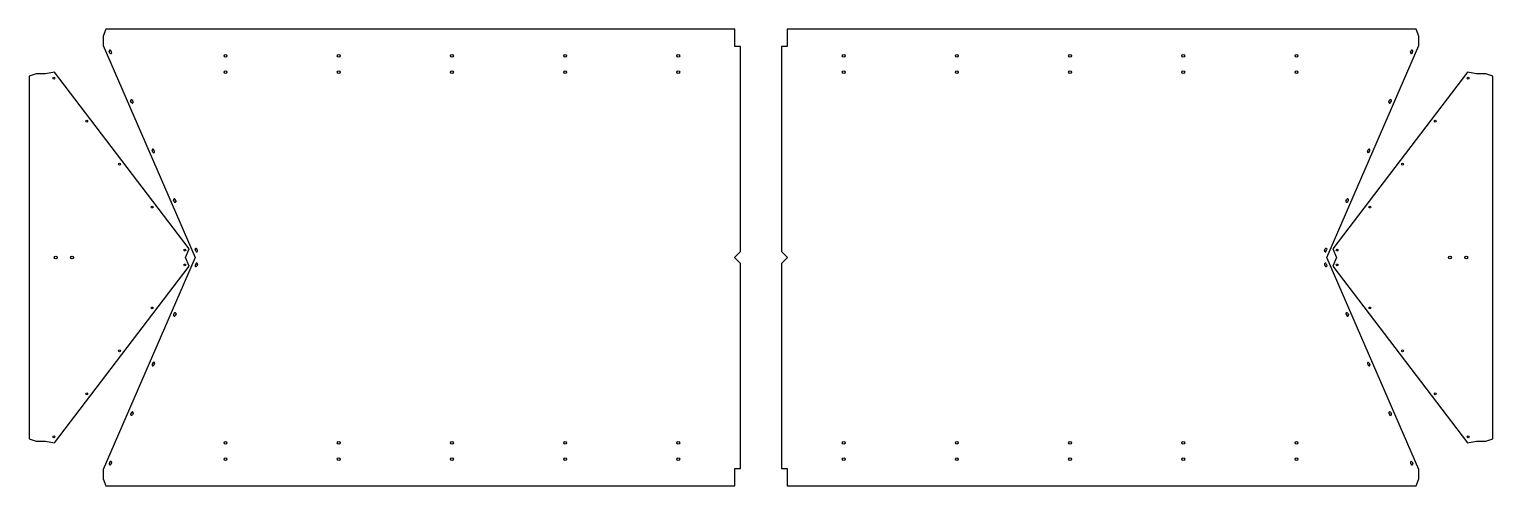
# Model space of a CAD drawing. Header units: millimetres. Extents: x -182 to 3410, y -560 to 560.
import ezdxf

# ---------------------------------------------------------------- set-up
doc = ezdxf.new("R2010")
doc.units = ezdxf.units.MM

msp = doc.modelspace()

# ---------------------------------------------------------------- linework, layer by layer
for p, q in [((6, 559.6193), (0, 542.6193)), ((0, 542.6193), (0, 519.6193)), ((1550, 559.6193), (6, 559.6193)), ((1550, 517.6193), (1550, 559.6193)), ((1678, 559.6193), (1678, 517.6193)), ((3222, 559.6193), (1678, 559.6193)), ((3228, 542.6193), (3222, 559.6193)), ((3228, 519.6193), (3228, 542.6193)), ((0, 519.6193), (225.1406, 0)), ((16.3234, 501.4389), (14.5343, 505.568)), ((20.4525, 503.2279), (18.6634, 507.357)), ((1564, 517.6193), (1550, 517.6193)), ((1564, 15), (1564, 517.6193)), ((1678, 517.6193), (1664, 517.6193)), ((1664, 517.6193), (1664, 15)), ((3002.8594, 0), (3228, 519.6193)), ((3207.5475, 503.2279), (3209.3366, 507.357)), ((3211.6766, 501.4389), (3213.4657, 505.568)), ((-164.5967, 450.2774), (-181.5967, 444.2774)), ((-181.5967, 444.2774), (-181.5967, -444.2774)), ((-141.5967, 450.2774), (-164.5967, 450.2774)), ((-119.4252, 454.1868), (-141.5967, 450.2774)), ((210.7576, 21.2755), (-119.4252, 454.1868)), ((3347.4252, 454.1868), (3017.2424, 21.2755)), ((3369.5967, 450.2774), (3347.4252, 454.1868)), ((3392.5967, 450.2774), (3369.5967, 450.2774)), ((3409.5967, 444.2774), (3392.5967, 450.2774)), ((3409.5967, -444.2774), (3409.5967, 444.2774)), ((69.0009, 379.8604), (67.2119, 383.9895)), ((73.13, 381.6494), (71.3409, 385.7785)), ((3154.87, 381.6494), (3156.6591, 385.7785)), ((3158.9991, 379.8604), (3160.7881, 383.9895)), ((121.6784, 258.2819), (119.8894, 262.411)), ((125.8075, 260.071), (124.0185, 264.2)), ((3102.1925, 260.071), (3103.9815, 264.2)), ((3106.3216, 258.2819), (3108.1106, 262.411)), ((174.356, 136.7034), (172.5669, 140.8325)), ((178.485, 138.4925), (176.696, 142.6215)), ((3049.515, 138.4925), (3051.304, 142.6215)), ((3053.644, 136.7034), (3055.4331, 140.8325)), ((225.1406, 0), (0, -519.6193)), ((201.8312, 0), (210.7576, 21.2755)), ((210.7576, -21.2755), (201.8312, 0)), ((227.0335, 15.1249), (225.2444, 19.254)), ((231.1626, 16.914), (229.3735, 21.0431)), ((1549, 0), (1564, 15)), ((1564, -15), (1549, 0)), ((1664, 15), (1679, 0)), ((1679, 0), (1664, -15)), ((2996.8374, 16.914), (2998.6265, 21.0431)), ((3000.9665, 15.1249), (3002.7556, 19.254)), ((3228, -519.6193), (3002.8594, 0)), ((3017.2424, 21.2755), (3026.1688, 0)), ((3026.1688, 0), (3017.2424, -21.2755)), ((-119.4252, -454.1868), (210.7576, -21.2755)), ((227.0335, -15.1249), (225.2444, -19.254)), ((231.1626, -16.914), (229.3735, -21.0431)), ((1564, -517.6193), (1564, -15)), ((1664, -15), (1664, -517.6193)), ((2996.8374, -16.914), (2998.6265, -21.0431)), ((3000.9665, -15.1249), (3002.7556, -19.254)), ((3017.2424, -21.2755), (3347.4252, -454.1868)), ((174.356, -136.7034), (172.5669, -140.8325)), ((178.485, -138.4925), (176.696, -142.6215)), ((3049.515, -138.4925), (3051.304, -142.6215)), ((3053.644, -136.7034), (3055.4331, -140.8325)), ((121.6784, -258.2819), (119.8894, -262.411)), ((125.8075, -260.071), (124.0185, -264.2)), ((3102.1925, -260.071), (3103.9815, -264.2)), ((3106.3216, -258.2819), (3108.1106, -262.411)), ((69.0009, -379.8604), (67.2119, -383.9895)), ((73.13, -381.6494), (71.3409, -385.7785)), ((3154.87, -381.6494), (3156.6591, -385.7785)), ((3158.9991, -379.8604), (3160.7881, -383.9895)), ((-181.5967, -444.2774), (-164.5967, -450.2774)), ((-164.5967, -450.2774), (-141.5967, -450.2774)), ((-141.5967, -450.2774), (-119.4252, -454.1868)), ((3347.4252, -454.1868), (3369.5967, -450.2774)), ((3369.5967, -450.2774), (3392.5967, -450.2774)), ((3392.5967, -450.2774), (3409.5967, -444.2774)), ((16.3234, -501.4389), (14.5343, -505.568)), ((3211.6766, -501.4389), (3213.4657, -505.568)), ((0, -519.6193), (0, -542.6193)), ((20.4525, -503.2279), (18.6634, -507.357)), ((1550, -559.6193), (1550, -517.6193)), ((1550, -517.6193), (1564, -517.6193)), ((1664, -517.6193), (1678, -517.6193)), ((1678, -517.6193), (1678, -559.6193)), ((3207.5475, -503.2279), (3209.3366, -507.357)), ((3228, -542.6193), (3228, -519.6193)), ((0, -542.6193), (6, -559.6193)), ((6, -559.6193), (1550, -559.6193)), ((1678, -559.6193), (3222, -559.6193)), ((3222, -559.6193), (3228, -542.6193))]:
    msp.add_line(p, q)
for centre, radius in [((300, 494.6193), 3.5), ((577.7778, 494.6193), 3.5), ((855.5556, 494.6193), 3.5), ((1133.3333, 494.6193), 3.5), ((1411.1111, 494.6193), 3.5), ((1816.8889, 494.6193), 3.5), ((2094.6667, 494.6193), 3.5), ((2372.4444, 494.6193), 3.5), ((2650.2222, 494.6193), 3.5), ((2928, 494.6193), 3.5), ((-120.9577, 439.7066), 2.25), ((300, 454.6193), 3.5), ((577.7778, 454.6193), 3.5), ((855.5556, 454.6193), 3.5), ((1133.3333, 454.6193), 3.5), ((1411.1111, 454.6193), 3.5), ((1816.8889, 454.6193), 3.5), ((2094.6667, 454.6193), 3.5), ((2372.4444, 454.6193), 3.5), ((2650.2222, 454.6193), 3.5), ((2928, 454.6193), 3.5), ((3348.9577, 439.7066), 2.25), ((-40.6038, 334.3525), 2.25), ((3268.6038, 334.3525), 2.25), ((39.7501, 228.9983), 2.25), ((3188.2499, 228.9983), 2.25), ((120.1041, 123.6442), 2.25), ((3107.8959, 123.6442), 2.25), ((-116.5967, 0), 3.5), ((-76.5967, 0), 3.5), ((200.458, 18.2901), 2.25), ((3027.542, 18.2901), 2.25), ((3304.5967, 0), 3.5), ((3344.5967, 0), 3.5), ((200.458, -18.2901), 2.25), ((3027.542, -18.2901), 2.25), ((120.1041, -123.6442), 2.25), ((3107.8959, -123.6442), 2.25), ((39.7501, -228.9983), 2.25), ((3188.2499, -228.9983), 2.25), ((-40.6038, -334.3525), 2.25), ((3268.6038, -334.3525), 2.25), ((-120.9577, -439.7066), 2.25), ((300, -454.6193), 3.5), ((577.7778, -454.6193), 3.5), ((855.5556, -454.6193), 3.5), ((1133.3333, -454.6193), 3.5), ((1411.1111, -454.6193), 3.5), ((1816.8889, -454.6193), 3.5), ((2094.6667, -454.6193), 3.5), ((2372.4444, -454.6193), 3.5), ((2650.2222, -454.6193), 3.5), ((2928, -454.6193), 3.5), ((3348.9577, -439.7066), 2.25), ((300, -494.6193), 3.5), ((577.7778, -494.6193), 3.5), ((855.5556, -494.6193), 3.5), ((1133.3333, -494.6193), 3.5), ((1411.1111, -494.6193), 3.5), ((1816.8889, -494.6193), 3.5), ((2094.6667, -494.6193), 3.5), ((2372.4444, -494.6193), 3.5), ((2650.2222, -494.6193), 3.5), ((2928, -494.6193), 3.5)]:
    msp.add_circle(centre, radius)
for centre, start, end in [((16.5989, 506.4625), 23.4261, 203.4261), ((18.3879, 502.3334), 203.4261, 23.4261), ((3209.6121, 502.3334), 156.5739, 336.5739), ((3211.4011, 506.4625), 336.5739, 156.5739), ((69.2764, 384.884), 23.4261, 203.4261), ((71.0655, 380.7549), 203.4261, 23.4261), ((3156.9345, 380.7549), 156.5739, 336.5739), ((3158.7236, 384.884), 336.5739, 156.5739), ((121.9539, 263.3055), 23.4261, 203.4261), ((123.743, 259.1764), 203.4261, 23.4261), ((3104.257, 259.1764), 156.5739, 336.5739), ((3106.0461, 263.3055), 336.5739, 156.5739), ((174.6315, 141.727), 23.4261, 203.4261), ((3053.3685, 141.727), 336.5739, 156.5739), ((176.4205, 137.5979), 203.4261, 23.4261), ((3051.5795, 137.5979), 156.5739, 336.5739), ((227.309, 20.1485), 23.4261, 203.4261), ((229.098, 16.0195), 203.4261, 23.4261), ((2998.902, 16.0195), 156.5739, 336.5739), ((3000.691, 20.1485), 336.5739, 156.5739), ((227.309, -20.1485), 156.5739, 336.5739), ((229.098, -16.0195), 336.5739, 156.5739), ((2998.902, -16.0195), 23.4261, 203.4261), ((3000.691, -20.1485), 203.4261, 23.4261), ((174.6315, -141.727), 156.5739, 336.5739), ((176.4205, -137.5979), 336.5739, 156.5739), ((3051.5795, -137.5979), 23.4261, 203.4261), ((3053.3685, -141.727), 203.4261, 23.4261), ((121.9539, -263.3055), 156.5739, 336.5739), ((123.743, -259.1764), 336.5739, 156.5739), ((3104.257, -259.1764), 23.4261, 203.4261), ((3106.0461, -263.3055), 203.4261, 23.4261), ((69.2764, -384.884), 156.5739, 336.5739), ((71.0655, -380.7549), 336.5739, 156.5739), ((3156.9345, -380.7549), 23.4261, 203.4261), ((3158.7236, -384.884), 203.4261, 23.4261), ((18.3879, -502.3334), 336.5739, 156.5739), ((3209.6121, -502.3334), 23.4261, 203.4261), ((16.5989, -506.4625), 156.5739, 336.5739), ((3211.4011, -506.4625), 203.4261, 23.4261)]:
    msp.add_arc(centre, 2.25, start, end)

doc.saveas('drawing.dxf')
